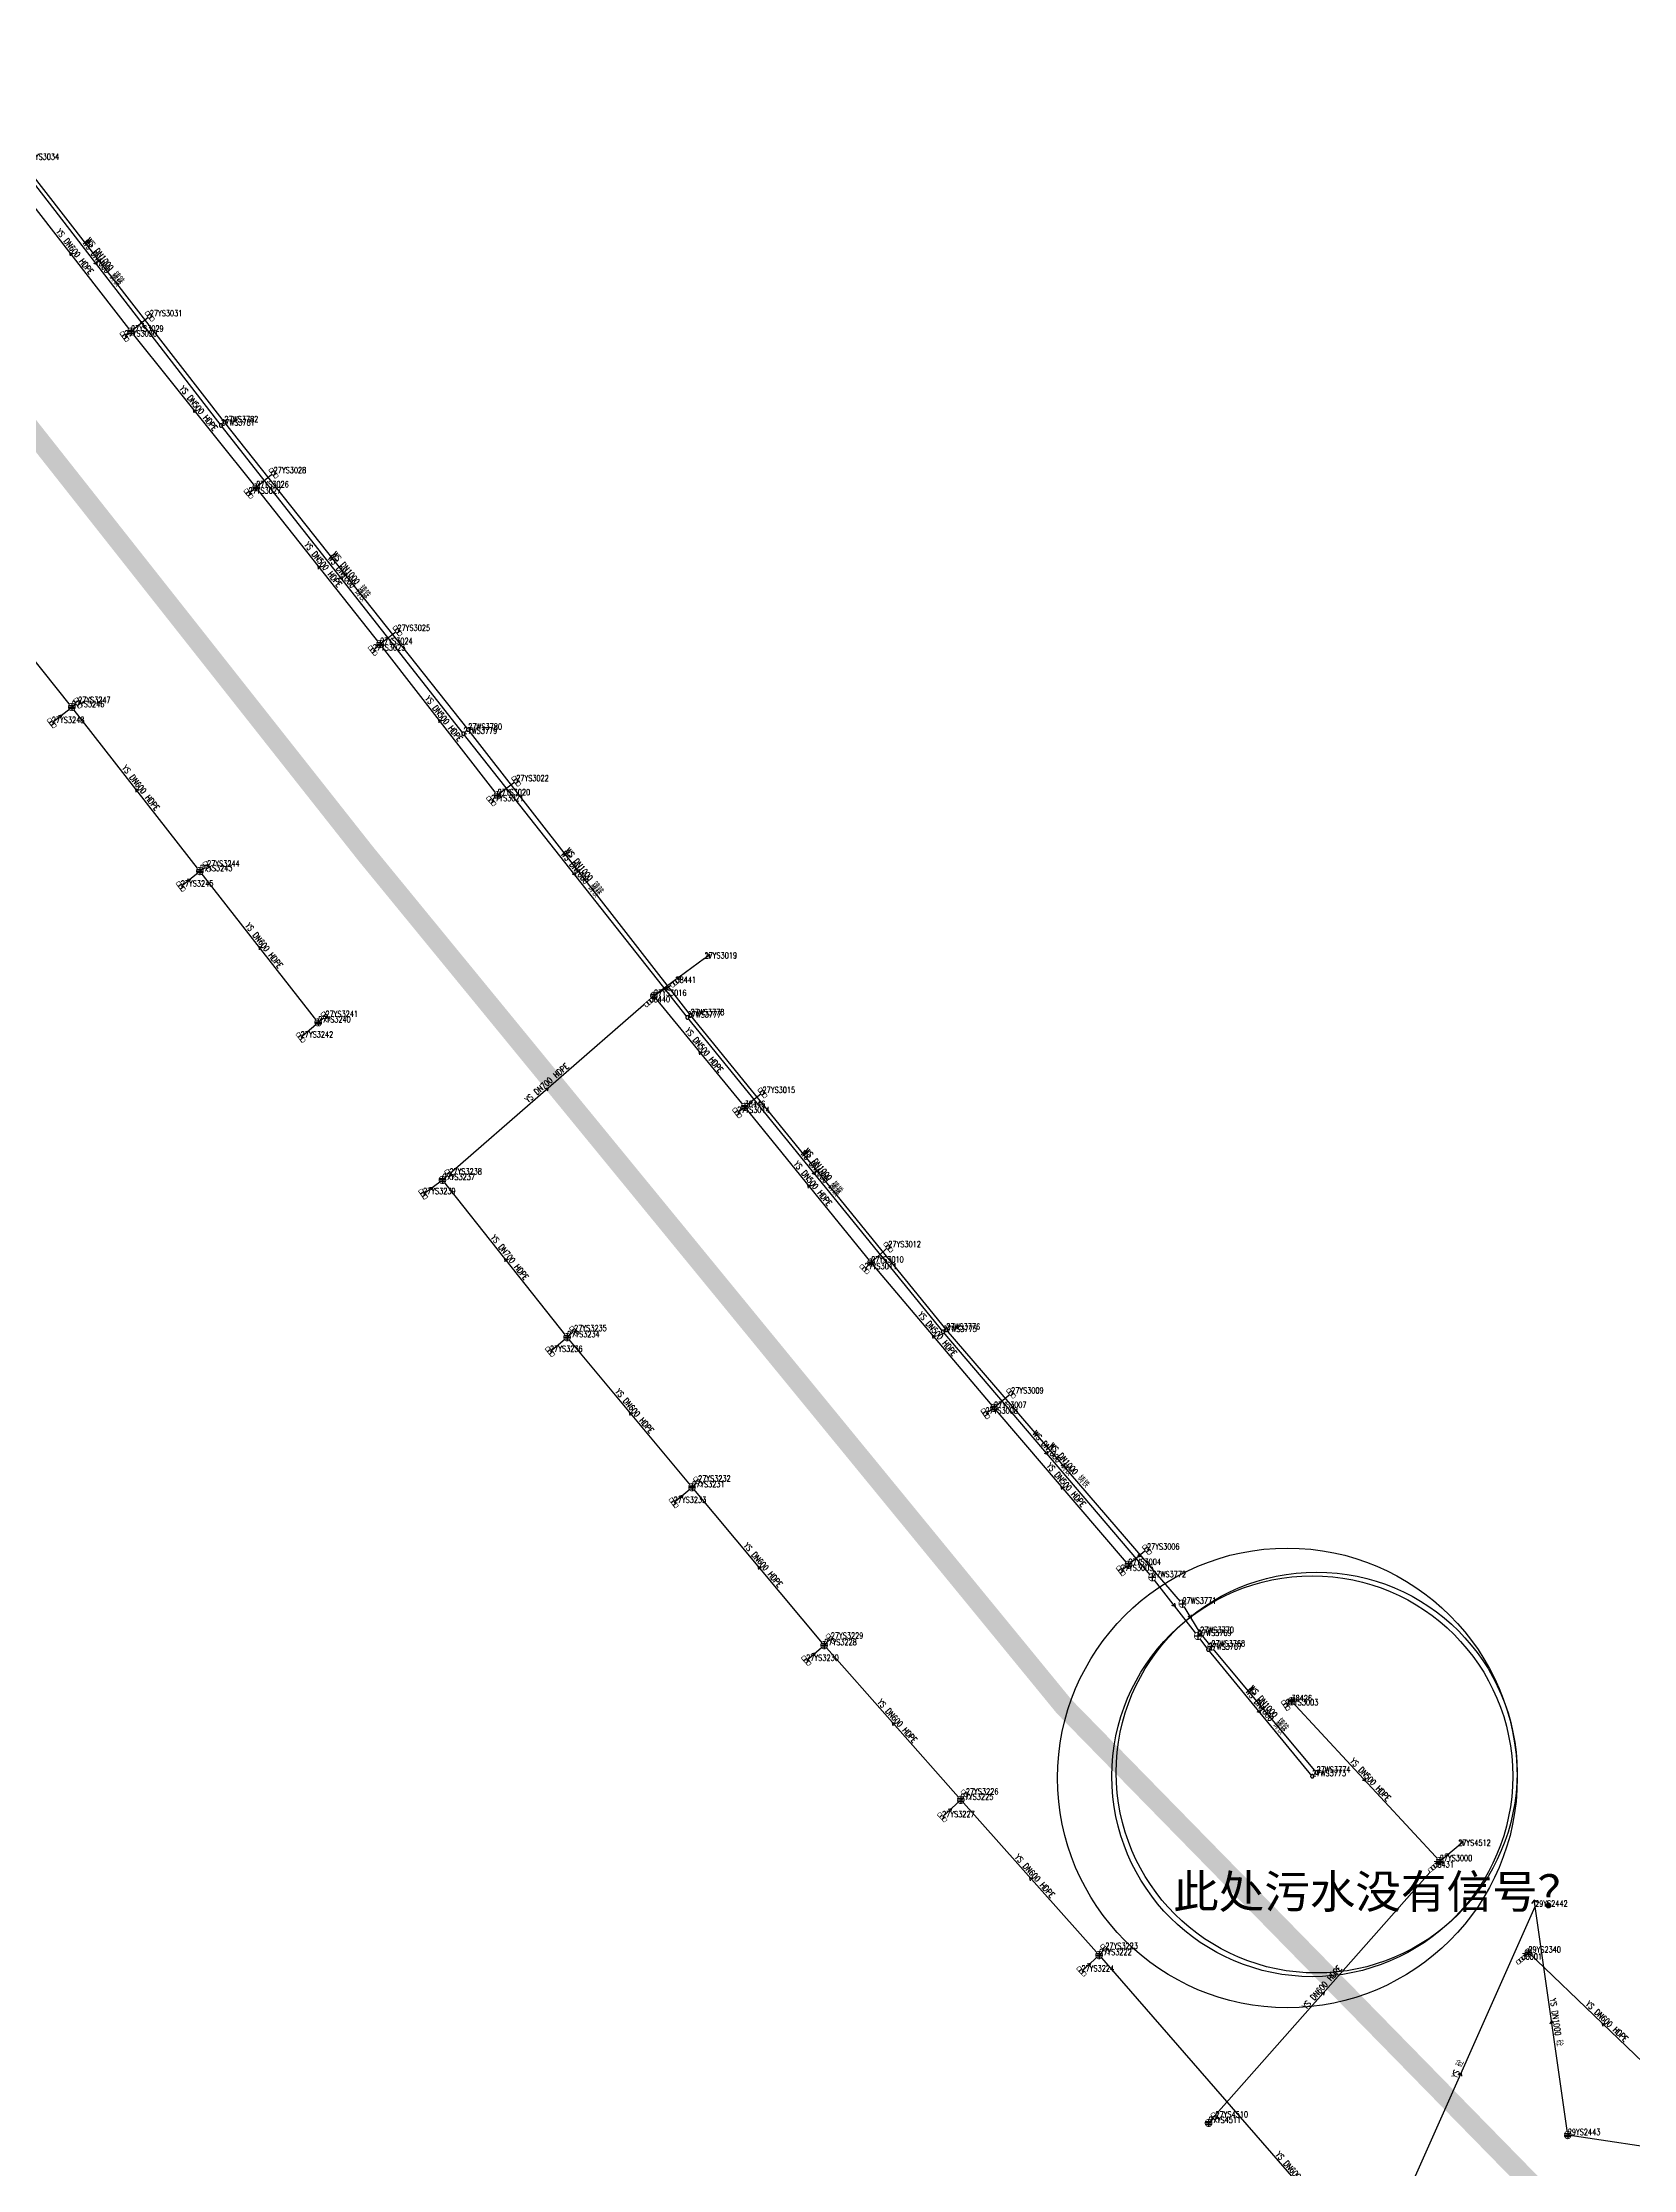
# Model space of a CAD drawing. Extents: x 78813 to 99477, y 2421021 to 2448125.
# Drawn here: x 83145.3 to 83383.4, y 2432918.6 to 2433237 of the extents above; entities that cross this region are included whole.
import ezdxf
from ezdxf.enums import TextEntityAlignment as Align

# ---------------------------------------------------------------- set-up
doc = ezdxf.new("R2010")
doc.units = 0
doc.set_wipeout_variables(frame=1)
doc.layers.get('0').update_dxf_attribs({"linetype": 'CONTINUOUS'})
for name, color, linetype in [('DX_WS', 16, 'CONTINUOUS'), ('DX_YS', 42, 'CONTINUOUS'), ('道路', 5, 'CONTINUOUS'), ('遗留问题', 7, 'CONTINUOUS')]:
    doc.layers.add(name, color=color, linetype=linetype)
for name, color, linetype, true_color in [('WSLINE', 7, 'CONTINUOUS', 0x7f0000), ('WS断线', 7, 'CONTINUOUS', 0xcc9900), ('YSANNEXE', 7, 'CONTINUOUS', 0xcc9900), ('YSLINE', 7, 'CONTINUOUS', 0xcc9900)]:
    doc.layers.add(name, color=color, linetype=linetype, true_color=true_color)
doc.styles.add('CcNameZT', font='txt.SHX', dxfattribs={"width": 0.8, "bigfont": 'HZTXT.SHX'})
doc.styles.add('GXT', font='', dxfattribs={"height": 0.8})
doc.styles.get("Standard").update_dxf_attribs({"font": 'txt.shx', "bigfont": 'hztxt.shx'})
doc.styles.get('GXT').set_extended_font_data('文鼎CS细等线')

# ---------------------------------------------------------------- blocks, each defined once
blk = doc.blocks.new('PS管线点')
blk.add_wipeout([(0.5, 0), (0.5, 0.03), (0.5, 0.07), (0.49, 0.1), (0.48, 0.14), (0.47, 0.17), (0.46, 0.2), (0.44, 0.23), (0.42, 0.26), (0.4, 0.29), (0.38, 0.32), (0.36, 0.35), (0.33, 0.37), (0.31, 0.39), (0.28, 0.41), (0.25, 0.43), (0.22, 0.45), (0.19, 0.46), (0.15, 0.48), (0.12, 0.49), (0.09, 0.49), (0.05, 0.5), (0.02, 0.5), (-0.02, 0.5), (-0.05, 0.5), (-0.09, 0.49), (-0.12, 0.49), (-0.15, 0.48), (-0.19, 0.46), (-0.22, 0.45), (-0.25, 0.43), (-0.28, 0.41), (-0.31, 0.39), (-0.33, 0.37), (-0.36, 0.35), (-0.38, 0.32), (-0.4, 0.29), (-0.42, 0.26), (-0.44, 0.23), (-0.46, 0.2), (-0.47, 0.17), (-0.48, 0.14), (-0.49, 0.1), (-0.5, 0.07), (-0.5, 0.03), (-0.5, 0), (-0.5, -0.03), (-0.5, -0.07), (-0.49, -0.1), (-0.48, -0.14), (-0.47, -0.17), (-0.46, -0.2), (-0.44, -0.23), (-0.42, -0.26), (-0.4, -0.29), (-0.38, -0.32), (-0.36, -0.35), (-0.33, -0.37), (-0.31, -0.39), (-0.28, -0.41), (-0.25, -0.43), (-0.22, -0.45), (-0.19, -0.46), (-0.15, -0.48), (-0.12, -0.49), (-0.09, -0.49), (-0.05, -0.5), (-0.02, -0.5), (0.02, -0.5), (0.05, -0.5), (0.09, -0.49), (0.12, -0.49), (0.15, -0.48), (0.19, -0.46), (0.22, -0.45), (0.25, -0.43), (0.28, -0.41), (0.31, -0.39), (0.33, -0.37), (0.36, -0.35), (0.38, -0.32), (0.4, -0.29), (0.42, -0.26), (0.44, -0.23), (0.46, -0.2), (0.47, -0.17), (0.48, -0.14), (0.49, -0.1), (0.5, -0.07)])
blk.add_lwpolyline([(0.5, 0), (0.5, 0.03), (0.5, 0.07), (0.49, 0.1), (0.48, 0.14), (0.47, 0.17), (0.46, 0.2), (0.44, 0.23), (0.42, 0.26), (0.4, 0.29), (0.38, 0.32), (0.36, 0.35), (0.33, 0.37), (0.31, 0.39), (0.28, 0.41), (0.25, 0.43), (0.22, 0.45), (0.19, 0.46), (0.15, 0.48), (0.12, 0.49), (0.09, 0.49), (0.05, 0.5), (0.02, 0.5), (-0.02, 0.5), (-0.05, 0.5), (-0.09, 0.49), (-0.12, 0.49), (-0.15, 0.48), (-0.19, 0.46), (-0.22, 0.45), (-0.25, 0.43), (-0.28, 0.41), (-0.31, 0.39), (-0.33, 0.37), (-0.36, 0.35), (-0.38, 0.32), (-0.4, 0.29), (-0.42, 0.26), (-0.44, 0.23), (-0.46, 0.2), (-0.47, 0.17), (-0.48, 0.14), (-0.49, 0.1), (-0.5, 0.07), (-0.5, 0.03), (-0.5, 0), (-0.5, -0.03), (-0.5, -0.07), (-0.49, -0.1), (-0.48, -0.14), (-0.47, -0.17), (-0.46, -0.2), (-0.44, -0.23), (-0.42, -0.26), (-0.4, -0.29), (-0.38, -0.32), (-0.36, -0.35), (-0.33, -0.37), (-0.31, -0.39), (-0.28, -0.41), (-0.25, -0.43), (-0.22, -0.45), (-0.19, -0.46), (-0.15, -0.48), (-0.12, -0.49), (-0.09, -0.49), (-0.05, -0.5), (-0.02, -0.5), (0.02, -0.5), (0.05, -0.5), (0.09, -0.49), (0.12, -0.49), (0.15, -0.48), (0.19, -0.46), (0.22, -0.45), (0.25, -0.43), (0.28, -0.41), (0.31, -0.39), (0.33, -0.37), (0.36, -0.35), (0.38, -0.32), (0.4, -0.29), (0.42, -0.26), (0.44, -0.23), (0.46, -0.2), (0.47, -0.17), (0.48, -0.14), (0.49, -0.1), (0.5, -0.07), (0.5, 0)], close=True)
blk = doc.blocks.new('PS污水井')
blk.add_lwpolyline([(1, 0), (1, 0.07), (0.99, 0.14), (0.98, 0.21), (0.96, 0.28), (0.94, 0.34), (0.91, 0.41), (0.88, 0.47), (0.85, 0.53), (0.81, 0.59), (0.77, 0.64), (0.72, 0.69), (0.67, 0.74), (0.62, 0.79), (0.56, 0.83), (0.5, 0.87), (0.44, 0.9), (0.37, 0.93), (0.31, 0.95), (0.24, 0.97), (0.17, 0.98), (0.1, 0.99), (0.03, 1), (-0.03, 1), (-0.1, 0.99), (-0.17, 0.98), (-0.24, 0.97), (-0.31, 0.95), (-0.37, 0.93), (-0.44, 0.9), (-0.5, 0.87), (-0.56, 0.83), (-0.62, 0.79), (-0.67, 0.74), (-0.72, 0.69), (-0.77, 0.64), (-0.81, 0.59), (-0.85, 0.53), (-0.88, 0.47), (-0.91, 0.41), (-0.94, 0.34), (-0.96, 0.28), (-0.98, 0.21), (-0.99, 0.14), (-1, 0.07), (-1, 0), (-1, -0.07), (-0.99, -0.14), (-0.98, -0.21), (-0.96, -0.28), (-0.94, -0.34), (-0.91, -0.41), (-0.88, -0.47), (-0.85, -0.53), (-0.81, -0.59), (-0.77, -0.64), (-0.72, -0.69), (-0.67, -0.74), (-0.62, -0.79), (-0.56, -0.83), (-0.5, -0.87), (-0.44, -0.9), (-0.37, -0.93), (-0.31, -0.95), (-0.24, -0.97), (-0.17, -0.98), (-0.1, -0.99), (-0.03, -1), (0.03, -1), (0.1, -0.99), (0.17, -0.98), (0.24, -0.97), (0.31, -0.95), (0.37, -0.93), (0.44, -0.9), (0.5, -0.87), (0.56, -0.83), (0.62, -0.79), (0.67, -0.74), (0.72, -0.69), (0.77, -0.64), (0.81, -0.59), (0.85, -0.53), (0.88, -0.47), (0.91, -0.41), (0.94, -0.34), (0.96, -0.28), (0.98, -0.21), (0.99, -0.14), (1, 0)], close=True)
blk.add_wipeout([(1, 0), (1, 0.07), (0.99, 0.14), (0.98, 0.21), (0.96, 0.28), (0.94, 0.34), (0.91, 0.41), (0.88, 0.47), (0.85, 0.53), (0.81, 0.59), (0.77, 0.64), (0.72, 0.69), (0.67, 0.74), (0.62, 0.79), (0.56, 0.83), (0.5, 0.87), (0.44, 0.9), (0.37, 0.93), (0.31, 0.95), (0.24, 0.97), (0.17, 0.98), (0.1, 0.99), (0.03, 1), (-0.03, 1), (-0.1, 0.99), (-0.17, 0.98), (-0.24, 0.97), (-0.31, 0.95), (-0.37, 0.93), (-0.44, 0.9), (-0.5, 0.87), (-0.56, 0.83), (-0.62, 0.79), (-0.67, 0.74), (-0.72, 0.69), (-0.77, 0.64), (-0.81, 0.59), (-0.85, 0.53), (-0.88, 0.47), (-0.91, 0.41), (-0.94, 0.34), (-0.96, 0.28), (-0.98, 0.21), (-0.99, 0.14), (-1, 0.07), (-1, 0), (-1, -0.07), (-0.99, -0.14), (-0.98, -0.21), (-0.96, -0.28), (-0.94, -0.34), (-0.91, -0.41), (-0.88, -0.47), (-0.85, -0.53), (-0.81, -0.59), (-0.77, -0.64), (-0.72, -0.69), (-0.67, -0.74), (-0.62, -0.79), (-0.56, -0.83), (-0.5, -0.87), (-0.44, -0.9), (-0.37, -0.93), (-0.31, -0.95), (-0.24, -0.97), (-0.17, -0.98), (-0.1, -0.99), (-0.03, -1), (0.03, -1), (0.1, -0.99), (0.17, -0.98), (0.24, -0.97), (0.31, -0.95), (0.37, -0.93), (0.44, -0.9), (0.5, -0.87), (0.56, -0.83), (0.62, -0.79), (0.67, -0.74), (0.72, -0.69), (0.77, -0.64), (0.81, -0.59), (0.85, -0.53), (0.88, -0.47), (0.91, -0.41), (0.94, -0.34), (0.96, -0.28), (0.98, -0.21), (0.99, -0.14)])
for p, q in [((-1, 0), (0, 0)), ((0, 1), (0, 0)), ((0, 0), (0, -1)), ((0, 0), (1, 0))]:
    blk.add_line(p, q)
blk = doc.blocks.new('LX')
for p, q in [((-0.866, 0.5), (0, 0)), ((0, 0), (-0.866, -0.5))]:
    blk.add_line(p, q)
blk = doc.blocks.new('PS雨水井')
blk.add_lwpolyline([(1, 0), (1, 0.07), (0.99, 0.14), (0.98, 0.21), (0.96, 0.28), (0.94, 0.34), (0.91, 0.41), (0.88, 0.47), (0.85, 0.53), (0.81, 0.59), (0.77, 0.64), (0.72, 0.69), (0.67, 0.74), (0.62, 0.79), (0.56, 0.83), (0.5, 0.87), (0.44, 0.9), (0.37, 0.93), (0.31, 0.95), (0.24, 0.97), (0.17, 0.98), (0.1, 0.99), (0.03, 1), (-0.03, 1), (-0.1, 0.99), (-0.17, 0.98), (-0.24, 0.97), (-0.31, 0.95), (-0.37, 0.93), (-0.44, 0.9), (-0.5, 0.87), (-0.56, 0.83), (-0.62, 0.79), (-0.67, 0.74), (-0.72, 0.69), (-0.77, 0.64), (-0.81, 0.59), (-0.85, 0.53), (-0.88, 0.47), (-0.91, 0.41), (-0.94, 0.34), (-0.96, 0.28), (-0.98, 0.21), (-0.99, 0.14), (-1, 0.07), (-1, 0), (-1, -0.07), (-0.99, -0.14), (-0.98, -0.21), (-0.96, -0.28), (-0.94, -0.34), (-0.91, -0.41), (-0.88, -0.47), (-0.85, -0.53), (-0.81, -0.59), (-0.77, -0.64), (-0.72, -0.69), (-0.67, -0.74), (-0.62, -0.79), (-0.56, -0.83), (-0.5, -0.87), (-0.44, -0.9), (-0.37, -0.93), (-0.31, -0.95), (-0.24, -0.97), (-0.17, -0.98), (-0.1, -0.99), (-0.03, -1), (0.03, -1), (0.1, -0.99), (0.17, -0.98), (0.24, -0.97), (0.31, -0.95), (0.37, -0.93), (0.44, -0.9), (0.5, -0.87), (0.56, -0.83), (0.62, -0.79), (0.67, -0.74), (0.72, -0.69), (0.77, -0.64), (0.81, -0.59), (0.85, -0.53), (0.88, -0.47), (0.91, -0.41), (0.94, -0.34), (0.96, -0.28), (0.98, -0.21), (0.99, -0.14), (1, 0)], close=True)
blk.add_wipeout([(1, 0), (1, 0.07), (0.99, 0.14), (0.98, 0.21), (0.96, 0.28), (0.94, 0.34), (0.91, 0.41), (0.88, 0.47), (0.85, 0.53), (0.81, 0.59), (0.77, 0.64), (0.72, 0.69), (0.67, 0.74), (0.62, 0.79), (0.56, 0.83), (0.5, 0.87), (0.44, 0.9), (0.37, 0.93), (0.31, 0.95), (0.24, 0.97), (0.17, 0.98), (0.1, 0.99), (0.03, 1), (-0.03, 1), (-0.1, 0.99), (-0.17, 0.98), (-0.24, 0.97), (-0.31, 0.95), (-0.37, 0.93), (-0.44, 0.9), (-0.5, 0.87), (-0.56, 0.83), (-0.62, 0.79), (-0.67, 0.74), (-0.72, 0.69), (-0.77, 0.64), (-0.81, 0.59), (-0.85, 0.53), (-0.88, 0.47), (-0.91, 0.41), (-0.94, 0.34), (-0.96, 0.28), (-0.98, 0.21), (-0.99, 0.14), (-1, 0.07), (-1, 0), (-1, -0.07), (-0.99, -0.14), (-0.98, -0.21), (-0.96, -0.28), (-0.94, -0.34), (-0.91, -0.41), (-0.88, -0.47), (-0.85, -0.53), (-0.81, -0.59), (-0.77, -0.64), (-0.72, -0.69), (-0.67, -0.74), (-0.62, -0.79), (-0.56, -0.83), (-0.5, -0.87), (-0.44, -0.9), (-0.37, -0.93), (-0.31, -0.95), (-0.24, -0.97), (-0.17, -0.98), (-0.1, -0.99), (-0.03, -1), (0.03, -1), (0.1, -0.99), (0.17, -0.98), (0.24, -0.97), (0.31, -0.95), (0.37, -0.93), (0.44, -0.9), (0.5, -0.87), (0.56, -0.83), (0.62, -0.79), (0.67, -0.74), (0.72, -0.69), (0.77, -0.64), (0.81, -0.59), (0.85, -0.53), (0.88, -0.47), (0.91, -0.41), (0.94, -0.34), (0.96, -0.28), (0.98, -0.21), (0.99, -0.14)])
for p, q in [((-1, 0), (0, 0)), ((-0.88, 0.48), (0, 0.47)), ((0, 1), (0, 0)), ((0, 0.47), (0.88, 0.47)), ((0, 0), (0, -1)), ((0, 0), (1, 0)), ((-0.88, -0.48), (0, -0.48)), ((0, -0.48), (0.88, -0.48))]:
    blk.add_line(p, q)
blk = doc.blocks.new('PS出水口')
for points in [[(0, 0), (1.97, 0)], [(1.15, -0.88), (1.97, 0), (1.11, 0.93)]]:
    blk.add_lwpolyline(points)
blk = doc.blocks.new('PS雨篦')
blk.add_lwpolyline([(-1.5, 0.5), (0, 0.5), (1.5, 0.5), (1.5, -0.5), (0, -0.5), (-1.5, -0.5)], close=True)
blk.add_wipeout([(-1.5, 0.5), (0, 0.5), (1.5, 0.5), (1.5, -0.5), (0, -0.5), (-1.5, -0.5)])
for p, q in [((-0.51, -0.5), (-0.51, 0.5)), ((0.49, -0.5), (0.49, 0.5))]:
    blk.add_line(p, q)
blk = doc.blocks.new('测量点')
h = blk.add_hatch(color=256)
edge = h.paths.add_edge_path()
edge.add_arc((0, 0), 0.5, 0, 360)
blk.add_circle((0, 0), 0.5)

msp = doc.modelspace()

# ---------------------------------------------------------------- linework, layer by layer
at = {"layer": 'WSLINE'}
for p, q in [((83172.01, 2433179.66), (83134.83, 2433227.79)), ((83172.53, 2433180.15), (83135.3, 2433228.08)), ((83208.3, 2433133.52), (83172.01, 2433179.66)), ((83209.01, 2433134.12), (83172.53, 2433180.15)), ((83241.82, 2433091.05), (83208.3, 2433133.52)), ((83242.3, 2433091.4), (83209.01, 2433134.12)), ((83280.08, 2433043.97), (83241.82, 2433091.05)), ((83280.57, 2433044.32), (83242.3, 2433091.4)), ((83311.4, 2433007.25), (83280.08, 2433043.97)), ((83315.91, 2433003.3), (83280.57, 2433044.32)), ((83318.22, 2432998.48), (83311.4, 2433007.25)), ((83318.56, 2432998.93), (83315.91, 2433003.3)), ((83319.79, 2432996.42), (83318.22, 2432998.48)), ((83320.24, 2432996.9), (83318.56, 2432998.93)), ((83335.35, 2432977.47), (83319.79, 2432996.42)), ((83336, 2432978.02), (83320.24, 2432996.9))]:
    msp.add_line(p, q, dxfattribs=at)
at = {"layer": 'YSLINE'}
for p, q in [((83158.54, 2433193.7), (83140.24, 2433217.34)), ((83161.35, 2433196), (83158.54, 2433193.7)), ((83157.56, 2433192.97), (83158.54, 2433193.7)), ((83179.89, 2433172.52), (83177.28, 2433170.39)), ((83176.13, 2433169.45), (83177.28, 2433170.39)), ((83195.82, 2433146.94), (83177.28, 2433170.39)), ((83149.68, 2433137.51), (83131.25, 2433160.57)), ((83194.72, 2433145.96), (83195.82, 2433146.94)), ((83198.43, 2433148.91), (83195.82, 2433146.94)), ((83146.68, 2433135.12), (83149.68, 2433137.51)), ((83150.61, 2433138.11), (83149.68, 2433137.51)), ((83168.85, 2433112.96), (83149.68, 2433137.51)), ((83216.2, 2433126.41), (83213.41, 2433124.3)), ((83212.44, 2433123.43), (83213.41, 2433124.3)), ((83165.99, 2433110.65), (83168.85, 2433112.96)), ((83169.93, 2433113.62), (83168.85, 2433112.96)), ((83186.56, 2433090.31), (83168.85, 2433112.96)), ((83244.38, 2433099.88), (83236.81, 2433094.28)), ((83240.03, 2433096.23), (83236.81, 2433094.28)), ((83205.15, 2433066.72), (83236.81, 2433094.28)), ((83236.14, 2433093.32), (83236.81, 2433094.28)), ((83183.93, 2433088.05), (83186.56, 2433090.31)), ((83187.64, 2433091.12), (83186.56, 2433090.31)), ((83249.26, 2433076.76), (83250.39, 2433077.65)), ((83253.07, 2433079.75), (83250.39, 2433077.65)), ((83269.33, 2433054.38), (83250.39, 2433077.65)), ((83206.19, 2433067.54), (83205.15, 2433066.72)), ((83202.25, 2433064.61), (83205.15, 2433066.72)), ((83223.82, 2433043.19), (83205.15, 2433066.72)), ((83271.89, 2433056.66), (83269.33, 2433054.38)), ((83268.33, 2433053.36), (83269.33, 2433054.38)), ((83221.25, 2433041.01), (83223.82, 2433043.19)), ((83224.87, 2433044.1), (83223.82, 2433043.19)), ((83242.51, 2433020.72), (83223.82, 2433043.19)), ((83286.42, 2433031.75), (83287.71, 2433032.61)), ((83290.27, 2433034.77), (83287.71, 2433032.61)), ((83307.84, 2433009.12), (83287.71, 2433032.61)), ((83239.76, 2433018.39), (83242.51, 2433020.72)), ((83243.42, 2433021.59), (83242.51, 2433020.72)), ((83262.3, 2432997.09), (83242.51, 2433020.72)), ((83306.69, 2433008.23), (83307.84, 2433009.12)), ((83263.28, 2432998.07), (83262.3, 2432997.09)), ((83259.6, 2432994.76), (83262.3, 2432997.09)), ((83282.73, 2432973.94), (83262.3, 2432997.09)), ((83331.38, 2432988.09), (83332.23, 2432988.69)), ((83279.94, 2432971.34), (83282.73, 2432973.94)), ((83283.5, 2432974.75), (83282.73, 2432973.94)), ((83303.45, 2432950.7), (83282.73, 2432973.94)), ((83354.42, 2432964.78), (83357.19, 2432967.06)), ((83319.83, 2432925.57), (83354.42, 2432964.78)), ((83353.46, 2432963.82), (83354.42, 2432964.78)), ((83346.59, 2432908.19), (83368.7, 2432957.95)), ((83373.59, 2432923.77), (83368.7, 2432957.95)), ((83300.81, 2432948.26), (83303.45, 2432950.7)), ((83304.37, 2432951.63), (83303.45, 2432950.7)), ((83303.45, 2432950.7), (83360.7, 2432884.9)), ((83366.65, 2432950.02), (83367.69, 2432951.08)), ((83389.79, 2432929.92), (83367.69, 2432951.08)), ((83320.86, 2432926.41), (83319.83, 2432925.57)), ((83399.98, 2432919.76), (83373.59, 2432923.77))]:
    msp.add_line(p, q, dxfattribs=at)

# ---------------------------------------------------------------- block references
at = {"layer": 'DX_WS', "yscale": 0.5, "zscale": 0.5}
for p, xscale, rotation in [((83153.92, 2433204.12), 0.4999999999925208, 307.7695852440747), ((83153.42, 2433203.72), 0.4999999999925208, 307.7695852440747), ((83190.16, 2433156.59), 0.5000000001124962, 308.342543028382), ((83190.77, 2433157.13), 0.5000000001124962, 308.342543028382), ((83225.06, 2433112.29), 0.5000000001124962, 308.342543028382), ((83225.65, 2433112.76), 0.4999999999925208, 307.7695852440747), ((83260.95, 2433067.51), 0.5000000000827747, 308.9155008268623), ((83261.44, 2433067.86), 0.5000000000827747, 308.9155008268623), ((83295.74, 2433025.61), 0.4999999999047425, 310.6343742290399), ((83298.24, 2433023.81), 0.4999999999047425, 310.6343742290399), ((83328.12, 2432987.46), 0.5000000000802419, 310.0614164161308), ((83327.57, 2432986.95), 0.500000000145327, 309.4884586145986)]:
    msp.add_blockref('LX', p, dxfattribs=dict(at, xscale=xscale, rotation=rotation))
at = {"layer": 'DX_YS', "yscale": 0.5, "zscale": 0.5}
for p, xscale, rotation in [((83244.38, 2433099.88, 1.3), 0.4999999999441671, 36.46710702001754), ((83357.19, 2432967.06, 2.65), 0.5000000000881949, 39.5340098061045), ((83368.7, 2432957.95, 1.31), 0.4999999999094218, 98.15803239453669)]:
    msp.add_blockref('PS出水口', p, dxfattribs=dict(at, xscale=xscale, rotation=rotation))
at = {"layer": 'DX_YS', "xscale": 0.5, "yscale": 0.5, "zscale": 0.5}
msp.add_blockref('测量点', (83240.03, 2433096.23, 3.74), dxfattribs=at)
at = {"layer": 'YSANNEXE'}
for p, xscale, yscale, zscale, rotation in [((83149.39, 2433205.52), 0.5000000000862933, 0.5, 0.5, 127.7695883071966), ((83167.91, 2433182.04), 0.5000000001294027, 0.5, 0.5, 128.9155038915376), ((83186.55, 2433158.66), 0.5000000000000124, 0.5000000000000124, 0.5000000000000124, 128.3425461086518), ((83204.62, 2433135.62), 0.5000000000862933, 0.5, 0.5, 127.7695883071966), ((83159.26, 2433125.24), 0.5000000000862933, 0.5, 0.5, 127.7695883071966), ((83177.7, 2433101.64), 0.5000000000862933, 0.5, 0.5, 127.7695883071966), ((83243.6, 2433085.96), 0.4999999999982234, 0.5, 0.5, 129.4884616988445), ((83220.98, 2433080.5), 0.4999999998787904, 0.5, 0.5, 41.25296123318996), ((83259.86, 2433066.01), 0.5000000001294027, 0.5, 0.5, 128.9155038915376), ((83214.49, 2433054.95), 0.5000000000000124, 0.5000000000000124, 0.5000000000000124, 128.3425461086518), ((83233.16, 2433031.95), 0.4999999999982234, 0.5, 0.5, 129.4884616988445), ((83297.78, 2433020.86), 0.5000000000684955, 0.5, 0.5, 130.6343772826352), ((83252.4, 2433008.9), 0.5000000000899036, 0.5, 0.5, 130.061419485076), ((83272.51, 2432985.52), 0.4999999998822632, 0.5, 0.5, 131.207335097775), ((83343.33, 2432976.73), 0.4999999998299261, 0.5, 0.5, 312.8349561583958), ((83293.09, 2432962.32), 0.5000000001075615, 0.5, 0.5, 131.780292868972), ((83337.12, 2432945.17), 0.500000000158134, 0.5, 0.5, 48.70141260181136), ((83371.14, 2432940.86), 0.4999999999759274, 0.5, 0.5, 97.97578296718946), ((83378.74, 2432940.5), 0.500000000144994, 0.5, 0.5, 136.3639552231507), ((83357.64, 2432933.07), 0.4999999999565345, 0.5, 0.5, 65.89014643853454)]:
    msp.add_blockref('LX', p, dxfattribs=dict(at, xscale=xscale, yscale=yscale, zscale=zscale, rotation=rotation))

# ---------------------------------------------------------------- texts
at = {"layer": 'DX_WS', "style": 'CcNameZT', "width": 0.8}
for rotation, p in [(307.8347, (83154.11, 2433204.27, 3.19)), (307.682, (83153.62, 2433203.88, 2.92)), (308.1904, (83190.35, 2433156.74, 3.04)), (308.3939, (83190.96, 2433157.29, 2.21)), (308.2821, (83225.26, 2433112.44, 3.37)), (307.9365, (83225.85, 2433112.92, 2.54)), (309.0935, (83261.14, 2433067.67, 3.36)), (309.1033, (83261.63, 2433068.02, 3.07)), (310.4613, (83295.93, 2433025.77, 3.35)), (310.7444, (83298.43, 2433023.97, 3.31)), (309.8378, (83328.31, 2432987.62, 3.32)), (309.3939, (83327.76, 2432987.11, 3.45))]:
    msp.add_text(' WS DN1000 铸铁', height=0.9, rotation=rotation, dxfattribs=at).set_placement(p, align=Align.CENTER)
at = {"layer": 'DX_YS', "width": 0.8}
for s, p in [('27YS3034', (83142.91, 2433219.43, 3.6)), ('27YS3019', (83244.38, 2433099.88, 1.3)), ('27YS4512', (83357.19, 2432967.06, 2.65)), ('29YS2442', (83368.7, 2432957.95, 1.31))]:
    msp.add_text(s, height=0.9, dxfattribs=at).set_placement(p)
at = {"layer": 'DX_YS', "style": 'CcNameZT', "width": 0.8}
for s, rotation, p in [(' YS DN600 HDPE', 307.7536, (83149.59, 2433205.67, 2.69)), (' YS DN500 HDPE', 308.3413, (83186.75, 2433158.82, 2.75)), (' YS DN600 HDPE', 307.9815, (83159.46, 2433125.39, 2.65)), (' YS DN600 HDPE', 308.017, (83177.9, 2433101.79, 2.69)), (' YS DN700 HDPE', 41.0499, (83220.82, 2433080.69, 2.89)), (' YS DN500 HDPE', 309.1518, (83260.05, 2433066.17, 3.28)), (' YS DN700 HDPE', 308.4337, (83214.68, 2433055.11, 3.02)), (' YS DN600 HDPE', 309.7358, (83233.36, 2433032.11, 3.12)), (' YS DN500 HDPE', 310.5947, (83297.97, 2433021.03, 3.41)), (' YS DN600 HDPE', 309.9617, (83252.6, 2433009.07, 3.4)), (' YS DN600 HDPE', 311.4183, (83272.7, 2432985.68, 3.41)), (' YS DN500 HDPE', 312.858, (83343.51, 2432976.9, 2.79)), (' YS DN600 HDPE', 311.7239, (83293.27, 2432962.49, 3.44)), (' YS DN600 HDPE', 48.576, (83336.94, 2432945.34, 2.59)), (' YS DN1000 砼', 278.158, (83371.39, 2432940.89, 0.77)), (' YS DN600 HDPE', 316.2471, (83378.91, 2432940.68, 2.45)), (' YS 砼', 66.0434, (83357.41, 2432933.17, 1.02)), (' YS DN600 HDPE', 311.0241, (83332.26, 2432917.96, 2.2))]:
    msp.add_text(s, height=0.9, rotation=rotation, dxfattribs=at).set_placement(p, align=Align.CENTER)

# ---------------------------------------------------------------- next in the draw order: block references
at = {"layer": 'DX_WS', "xscale": 0.5, "yscale": 0.5, "zscale": 0.5}
for name, p in [('PS管线点', (83172.01, 2433179.66, 3.04)), ('PS管线点', (83208.3, 2433133.52, 3.37)), ('PS管线点', (83241.82, 2433091.05, 3.36)), ('PS管线点', (83280.08, 2433043.97, 3.35)), ('PS污水井', (83311.4, 2433007.25, 3.27)), ('PS污水井', (83315.91, 2433003.3, 3.2)), ('PS管线点', (83319.79, 2432996.42, 3.45)), ('PS管线点', (83335.35, 2432977.47, 3.15))]:
    msp.add_blockref(name, p, dxfattribs=at)
at = {"layer": 'DX_YS', "yscale": 0.5, "zscale": 0.5}
for p, xscale, rotation in [((83179.89, 2433172.52, 3.66), 0.4999999998682691, 129.3575321575002), ((83150.61, 2433138.11, 3.25), 0.5000000000151695, 122.6822035141762), ((83146.68, 2433135.12, 3.63), 0.5000000000106289, 308.5035749814897), ((83216.2, 2433126.41, 3.84), 0.500000000013174, 127.1094353283139), ((83169.93, 2433113.62, 3.41), 0.4999999998434251, 121.3219478317348), ((83165.99, 2433110.65, 3.79), 0.4999999999209335, 308.9927217158018), ((83187.64, 2433091.12, 3.6), 0.4999999999546578, 127.3023424177007), ((83183.93, 2433088.05, 3.97), 0.5000000001686477, 310.558306683098), ((83253.07, 2433079.75, 4.18), 0.500000000175032, 128.0516401587447), ((83202.25, 2433064.61, 3.95), 0.5000000000325218, 305.9650838887521), ((83224.87, 2433044.1, 3.79), 0.4999999998399426, 131.0036774463156), ((83221.25, 2433041.01, 4.04), 0.4999999999427015, 310.3042750458143), ((83290.27, 2433034.77, 4.26), 0.500000000156804, 130.2464172415975), ((83243.42, 2433021.59, 3.82), 0.4999999999883112, 133.7212886835038), ((83239.76, 2433018.39, 4.15), 0.4999999998612989, 310.3402481665722), ((83263.28, 2432998.07, 3.89), 0.5000000000581535, 134.8827109489229), ((83259.6, 2432994.76, 4.16), 0.4999999998597165, 310.8488061455081), ((83283.5, 2432974.75, 3.9), 0.4999999999647249, 136.5226937766254), ((83279.94, 2432971.34, 3.93), 0.5000000000657681, 312.9921222327538)]:
    msp.add_blockref('PS雨篦', p, dxfattribs=dict(at, xscale=xscale, rotation=rotation))
at = {"layer": 'DX_YS', "xscale": 0.5, "yscale": 0.5, "zscale": 0.5}
for p in [(83205.15, 2433066.72, 2.89), (83303.45, 2432950.7, 3.44), (83367.69, 2432951.08, 2.39), (83319.83, 2432925.57, 2.59), (83373.59, 2432923.77, 0.77)]:
    msp.add_blockref('PS雨水井', p, dxfattribs=at)

# ---------------------------------------------------------------- next in the draw order: linework, layer by layer
at = {"layer": 'YSLINE'}
msp.add_line((83310.61, 2433011.39), (83307.84, 2433009.12), dxfattribs=at)

# ---------------------------------------------------------------- next in the draw order: block references
at = {"layer": 'DX_WS', "xscale": 0.5, "yscale": 0.5, "zscale": 0.5}
for name, p in [('PS管线点', (83172.53, 2433180.15, 2.21)), ('PS管线点', (83209.01, 2433134.12, 2.54)), ('PS管线点', (83242.3, 2433091.4, 3.07)), ('PS管线点', (83280.57, 2433044.32, 3.31)), ('PS污水井', (83318.22, 2432998.48, 3.47)), ('PS管线点', (83336, 2432978.02, 2.29))]:
    msp.add_blockref(name, p, dxfattribs=at)
at = {"layer": 'DX_WS', "yscale": 0.5, "zscale": 0.5}
for p, xscale, rotation in [((83314.81, 2433002.86), 0.4999999999925208, 307.7695852440747), ((83317.23, 2433001.12), 0.4999999998180968, 301.4670495105566)]:
    msp.add_blockref('LX', p, dxfattribs=dict(at, xscale=xscale, rotation=rotation))
at = {"layer": 'DX_YS', "xscale": 0.5, "yscale": 0.5, "zscale": 0.5}
for name, p in [('PS雨水井', (83149.68, 2433137.51, 2.57)), ('PS雨水井', (83168.85, 2433112.96, 2.65)), ('PS雨水井', (83186.56, 2433090.31, 2.69)), ('PS雨水井', (83223.82, 2433043.19, 3.02)), ('PS雨水井', (83242.51, 2433020.72, 3.12)), ('PS雨水井', (83262.3, 2432997.09, 3.4)), ('PS雨水井', (83282.73, 2432973.94, 3.41)), ('测量点', (83366.65, 2432950.02, 3.24))]:
    msp.add_blockref(name, p, dxfattribs=at)
at = {"layer": 'DX_YS', "yscale": 0.5, "zscale": 0.5}
for p, xscale, rotation in [((83206.19, 2433067.54, 3.95), 0.5000000001315709, 128.4975742841507), ((83304.37, 2432951.63, 3.76), 0.4999999998508654, 135.1556101143104), ((83300.81, 2432948.26, 3.92), 0.5000000000196616, 312.800435723135), ((83320.86, 2432926.41, 3.79), 0.5000000001261954, 128.955907815356)]:
    msp.add_blockref('PS雨篦', p, dxfattribs=dict(at, xscale=xscale, rotation=rotation))
at = {"layer": 'YSANNEXE', "xscale": 0.5000000000048387, "yscale": 0.5, "zscale": 0.5, "rotation": 36.09634109330177}
msp.add_blockref('LX', (83203.7, 2433065.66), dxfattribs=at)

# ---------------------------------------------------------------- next in the draw order: texts
at = {"layer": 'DX_WS', "style": 'CcNameZT', "width": 0.8}
for s, p in [('27WS3772', (83311.4, 2433007.25, 3.27)), ('27WS3771', (83315.91, 2433003.3, 3.2))]:
    msp.add_text(s, height=0.9, dxfattribs=at).set_placement(p)
at = {"layer": 'DX_YS', "width": 0.8}
for s, p in [('27YS3028', (83179.89, 2433172.52, 3.66)), ('27YS3022', (83216.2, 2433126.41, 3.84)), ('27YS3015', (83253.07, 2433079.75, 4.18)), ('27YS3009', (83290.27, 2433034.77, 4.26)), ('29YS2443', (83373.59, 2432923.77, 0.77))]:
    msp.add_text(s, height=0.9, dxfattribs=at).set_placement(p)

# ---------------------------------------------------------------- next in the draw order: linework, layer by layer
at = {"layer": 'YSLINE'}
for p, q in [((83177.28, 2433170.39), (83158.54, 2433193.7)), ((83213.41, 2433124.3), (83195.82, 2433146.94)), ((83250.39, 2433077.65), (83236.81, 2433094.28)), ((83287.71, 2433032.61), (83269.33, 2433054.38)), ((83332.23, 2432988.69), (83354.42, 2432964.78))]:
    msp.add_line(p, q, dxfattribs=at)

# ---------------------------------------------------------------- next in the draw order: block references
at = {"layer": 'DX_WS', "xscale": 0.5, "yscale": 0.5, "zscale": 0.5}
msp.add_blockref('PS污水井', (83320.24, 2432996.9, 3.32), dxfattribs=at)
at = {"layer": 'DX_YS', "yscale": 0.5, "zscale": 0.5}
for p, xscale, rotation in [((83310.61, 2433011.39, 4.13), 0.5000000001393924, 129.304030867083), ((83306.69, 2433008.23, 3.98), 0.5000000001364616, 307.9337272515792), ((83366.65, 2432950.02, 3.24), 0.499999999857888, 40.16648119226884)]:
    msp.add_blockref('PS雨篦', p, dxfattribs=dict(at, xscale=xscale, rotation=rotation))
at = {"layer": 'YSANNEXE', "yscale": 0.5, "zscale": 0.5}
for p, xscale, rotation in [((83148.18, 2433136.32), 0.4999999998864714, 38.38817225690372), ((83167.42, 2433111.81), 0.5000000001339261, 38.96113008887203), ((83278.52, 2433043.49), 0.5000000000899036, 130.061419485076), ((83241.14, 2433019.55), 0.500000000136766, 40.10704567751556), ((83260.95, 2432995.93), 0.4999999999234024, 40.68000344484277), ((83281.33, 2432972.64), 0.4999999998393814, 42.97183461574548), ((83302.13, 2432949.48), 0.4999999998393814, 42.97183461574548)]:
    msp.add_blockref('LX', p, dxfattribs=dict(at, xscale=xscale, rotation=rotation))

# ---------------------------------------------------------------- next in the draw order: texts
at = {"layer": 'DX_WS', "style": 'CcNameZT', "width": 0.8}
for s, p in [('27WS3781', (83172.01, 2433179.66, 3.04)), ('27WS3782', (83172.53, 2433180.15, 2.21)), ('27WS3779', (83208.3, 2433133.52, 3.37)), ('27WS3780', (83209.01, 2433134.12, 2.54)), ('27WS3777', (83241.82, 2433091.05, 3.36)), ('27WS3778', (83242.3, 2433091.4, 3.07)), ('27WS3776', (83280.57, 2433044.32, 3.31)), ('27WS3775', (83280.08, 2433043.97, 3.35)), ('27WS3773', (83335.35, 2432977.47, 3.15)), ('27WS3774', (83336, 2432978.02, 2.29))]:
    msp.add_text(s, height=0.9, dxfattribs=at).set_placement(p)
at = {"layer": 'DX_YS', "style": 'CcNameZT', "width": 0.8}
for rotation, p in [(308.79, (83168.11, 2433182.2, 2.67)), (307.8476, (83204.81, 2433135.77, 2.82)), (309.2261, (83243.79, 2433086.12, 3.2)), (310.1781, (83278.71, 2433043.65, 3.38))]:
    msp.add_text(' YS DN500 HDPE', height=0.9, rotation=rotation, dxfattribs=at).set_placement(p, align=Align.CENTER)
at = {"layer": 'DX_YS', "width": 0.8}
for s, p in [('27YS3246', (83149.68, 2433137.51, 2.57)), ('27YS3247', (83150.61, 2433138.11, 3.25)), ('27YS3248', (83146.68, 2433135.12, 3.63)), ('27YS3243', (83168.85, 2433112.96, 2.65)), ('27YS3244', (83169.93, 2433113.62, 3.41)), ('27YS3245', (83165.99, 2433110.65, 3.79)), ('27YS3240', (83186.56, 2433090.31, 2.69)), ('27YS3241', (83187.64, 2433091.12, 3.6)), ('27YS3242', (83183.93, 2433088.05, 3.97)), ('27YS3237', (83205.15, 2433066.72, 2.89)), ('27YS3238', (83206.19, 2433067.54, 3.95)), ('27YS3239', (83202.25, 2433064.61, 3.95)), ('27YS3236', (83221.25, 2433041.01, 4.04)), ('27YS3234', (83223.82, 2433043.19, 3.02)), ('27YS3235', (83224.87, 2433044.1, 3.79)), ('27YS3231', (83242.51, 2433020.72, 3.12)), ('27YS3232', (83243.42, 2433021.59, 3.82)), ('27YS3233', (83239.76, 2433018.39, 4.15)), ('27YS3228', (83262.3, 2432997.09, 3.4)), ('27YS3229', (83263.28, 2432998.07, 3.89)), ('27YS3230', (83259.6, 2432994.76, 4.16)), ('27YS3226', (83283.5, 2432974.75, 3.9)), ('27YS3227', (83279.94, 2432971.34, 3.93)), ('27YS3225', (83282.73, 2432973.94, 3.41)), ('27YS3222', (83303.45, 2432950.7, 3.44)), ('27YS3223', (83304.37, 2432951.63, 3.76)), ('27YS3224', (83300.81, 2432948.26, 3.92)), ('27YS4510', (83320.86, 2432926.41, 3.79)), ('27YS4511', (83319.83, 2432925.57, 2.59))]:
    msp.add_text(s, height=0.9, dxfattribs=at).set_placement(p)

# ---------------------------------------------------------------- next in the draw order: block references
at = {"layer": 'DX_WS', "xscale": 0.5, "yscale": 0.5, "zscale": 0.5}
msp.add_blockref('PS管线点', (83318.56, 2432998.93, 3.16), dxfattribs=at)
at = {"layer": 'DX_YS', "yscale": 0.5, "zscale": 0.5}
for p, xscale, rotation in [((83161.35, 2433196, 3.65), 0.5000000001506368, 129.4416263574417), ((83157.56, 2433192.97, 3.16), 0.4999999999297828, 306.4774029300465), ((83176.13, 2433169.45, 3.29), 0.499999999929936, 309.0938588862295), ((83198.43, 2433148.91, 3.62), 0.4999999998380961, 127.1504991764371), ((83194.72, 2433145.96, 3.46), 0.4999999999634624, 311.4819208848633), ((83212.44, 2433123.43, 3.41), 0.4999999998426394, 311.9611482548459), ((83240.03, 2433096.23, 3.74), 0.499999999857888, 40.16648119226884), ((83249.26, 2433076.76, 3.71), 0.5000000001847579, 308.3282246628405), ((83271.89, 2433056.66, 4.2), 0.4999999999954176, 131.7527407817838), ((83268.33, 2433053.36, 3.96), 0.5000000000172509, 315.6246071410274), ((83286.42, 2433031.75, 3.88), 0.500000000139841, 303.6900675213549), ((83331.38, 2432988.09, 3.76), 0.4999999999410743, 304.9380778675488)]:
    msp.add_blockref('PS雨篦', p, dxfattribs=dict(at, xscale=xscale, rotation=rotation))
at = {"layer": 'DX_YS', "xscale": 0.5, "yscale": 0.5, "zscale": 0.5}
for p in [(83236.81, 2433094.28, 1.38), (83307.84, 2433009.12, 3.41), (83354.42, 2432964.78, 2.55)]:
    msp.add_blockref('PS雨水井', p, dxfattribs=at)

# ---------------------------------------------------------------- next in the draw order: texts
at = {"layer": 'DX_YS', "width": 0.8}
for s, p in [('27YS3006', (83310.61, 2433011.39, 4.13)), ('30001', (83366.65, 2432950.02, 3.24)), ('29YS2340', (83367.69, 2432951.08, 2.39))]:
    msp.add_text(s, height=0.9, dxfattribs=at).set_placement(p)

# ---------------------------------------------------------------- next in the draw order: block references
at = {"layer": 'DX_YS', "xscale": 0.5, "yscale": 0.5, "zscale": 0.5}
for name, p in [('PS雨水井', (83158.54, 2433193.7, 2.69)), ('PS雨水井', (83177.28, 2433170.39, 2.67)), ('PS雨水井', (83195.82, 2433146.94, 2.75)), ('PS雨水井', (83213.41, 2433124.3, 2.82)), ('测量点', (83236.14, 2433093.32, 3.7)), ('测量点', (83250.39, 2433077.65, 3.2)), ('PS雨水井', (83269.33, 2433054.38, 3.28)), ('PS雨水井', (83287.71, 2433032.61, 3.38)), ('测量点', (83332.23, 2432988.69, 2.79)), ('测量点', (83353.46, 2432963.82, 3.78))]:
    msp.add_blockref(name, p, dxfattribs=at)
at = {"layer": 'YSANNEXE', "yscale": 0.5, "zscale": 0.5}
for p, xscale, rotation in [((83240.59, 2433097.08), 0.5000000000987567, 36.5780435047836), ((83309.23, 2433010.26), 0.500000000011632, 219.4428355378872)]:
    msp.add_blockref('LX', p, dxfattribs=dict(at, xscale=xscale, rotation=rotation))

# ---------------------------------------------------------------- next in the draw order: texts
at = {"layer": 'DX_WS', "style": 'CcNameZT', "width": 0.8}
for s, p in [('27WS3769', (83318.22, 2432998.48, 3.47)), ('27WS3770', (83318.56, 2432998.93, 3.16)), ('27WS3767', (83319.79, 2432996.42, 3.45)), ('27WS3768', (83320.24, 2432996.9, 3.32))]:
    msp.add_text(s, height=0.9, dxfattribs=at).set_placement(p)
at = {"layer": 'DX_YS', "width": 0.8}
for s, p in [('27YS3031', (83161.35, 2433196, 3.65)), ('27YS3025', (83198.43, 2433148.91, 3.62)), ('38441', (83240.03, 2433096.23, 3.74)), ('27YS3012', (83271.89, 2433056.66, 4.2)), ('27YS3005', (83306.69, 2433008.23, 3.98)), ('27YS3004', (83307.84, 2433009.12, 3.41))]:
    msp.add_text(s, height=0.9, dxfattribs=at).set_placement(p)

# ---------------------------------------------------------------- next in the draw order: block references
at = {"layer": 'DX_YS', "xscale": 0.499999999857888, "yscale": 0.5, "zscale": 0.5, "rotation": 40.16648119226884}
for p in [(83236.14, 2433093.32, 3.7), (83353.46, 2432963.82, 3.78)]:
    msp.add_blockref('PS雨篦', p, dxfattribs=at)
at = {"layer": 'DX_YS', "xscale": 0.5, "yscale": 0.5, "zscale": 0.5}
for p in [(83250.39, 2433077.65, 3.2), (83332.23, 2432988.69, 2.79)]:
    msp.add_blockref('PS雨水井', p, dxfattribs=at)
at = {"layer": 'YSANNEXE', "xscale": 0.500000000011632, "yscale": 0.5, "zscale": 0.5, "rotation": 219.4428355378872}
msp.add_blockref('LX', (83159.94, 2433194.85), dxfattribs=at)

# ---------------------------------------------------------------- next in the draw order: texts
at = {"layer": 'DX_YS', "width": 0.8}
for s, p in [('27YS3030', (83157.56, 2433192.97, 3.16)), ('27YS3029', (83158.54, 2433193.7, 2.69)), ('27YS3027', (83176.13, 2433169.45, 3.29)), ('27YS3026', (83177.28, 2433170.39, 2.67)), ('27YS3024', (83195.82, 2433146.94, 2.75)), ('27YS3023', (83194.72, 2433145.96, 3.46)), ('27YS3020', (83213.41, 2433124.3, 2.82)), ('27YS3021', (83212.44, 2433123.43, 3.41)), ('27YS3010', (83269.33, 2433054.38, 3.28)), ('27YS3011', (83268.33, 2433053.36, 3.96)), ('27YS3008', (83286.42, 2433031.75, 3.88)), ('27YS3007', (83287.71, 2433032.61, 3.38))]:
    msp.add_text(s, height=0.9, dxfattribs=at).set_placement(p)

# ---------------------------------------------------------------- next in the draw order: linework, layer by layer
at = {"layer": 'WS断线'}
for centre in [(83335.35, 2432977.47), (83336, 2432978.02)]:
    msp.add_circle(centre, 30, dxfattribs=at)
at = {"layer": '道路', "const_width": 3, "flags": 128}
msp.add_lwpolyline([(83418.46, 2432865.07), (83298.22, 2432987.89), (83193.75, 2433115.45), (83007.9, 2433350.9), (82836.11, 2433568.8), (82427.99, 2434081.07), (81804.77, 2434876.6), (81332.49, 2435513.34)], dxfattribs=at)
at = {"layer": '遗留问题'}
msp.add_circle((83331.63, 2432977.22), 34.4, dxfattribs=at)

# ---------------------------------------------------------------- next in the draw order: block references
at = {"layer": 'YSANNEXE', "yscale": 0.5, "zscale": 0.5}
for p, xscale, rotation in [((83238.42, 2433095.26), 0.4999999999311674, 211.4214263919062), ((83355.8, 2432965.92), 0.4999999999792266, 39.53408786026023)]:
    msp.add_blockref('LX', p, dxfattribs=dict(at, xscale=xscale, rotation=rotation))

# ---------------------------------------------------------------- next in the draw order: texts
at = {"layer": 'DX_YS', "width": 0.8}
for s, p in [('38440', (83236.14, 2433093.32, 3.7)), ('27YS3016', (83236.81, 2433094.28, 1.38)), ('27YS3014', (83249.26, 2433076.76, 3.71)), ('38446', (83250.39, 2433077.65, 3.2)), ('27YS3003', (83331.38, 2432988.09, 3.76)), ('38426', (83332.23, 2432988.69, 2.79)), ('27YS3000', (83354.42, 2432964.78, 2.55)), ('38431', (83353.46, 2432963.82, 3.78))]:
    msp.add_text(s, height=0.9, dxfattribs=at).set_placement(p)
at = {"layer": '遗留问题', "style": 'GXT'}
msp.add_text('此处污水没有信号？', height=5, dxfattribs=at).set_placement((83314.52, 2432957.71))

doc.saveas('drawing.dxf')
